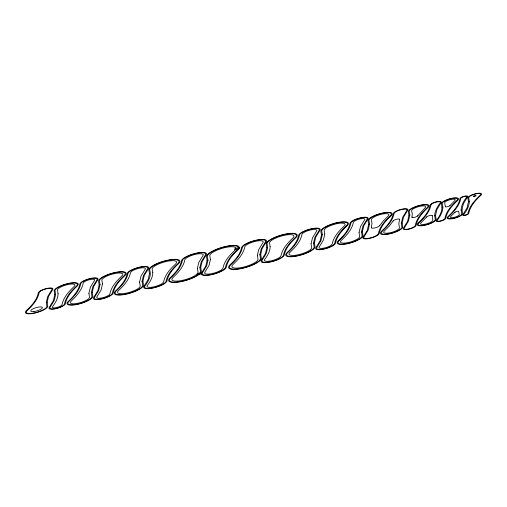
<?xml version="1.0" encoding="UTF-8"?>
<svg xmlns="http://www.w3.org/2000/svg" width="507" height="507" viewBox="0 0 507 507"><rect width="100%" height="100%" fill="white"/><g stroke="black" fill="none" stroke-linecap="round" stroke-linejoin="round"><path stroke-width="0.76" d="M445.323 206.603L444.702 202.92A5.526 1.534 -16.7 0 1 450.888 199.492A5.526 1.534 -16.7 0 1 454.798 200.664L449.931 205.569M432.237 215.646L432.82 220.108A6.426 1.781 -16.7 0 1 425.633 224.094A6.426 1.781 -16.7 0 1 421.083 222.725L426.767 216.869M144.533 286.766L144.527 286.816A11.23 3.112 -16.7 0 0 155.864 287.063L156.245 286.949A11.23 3.112 -16.7 0 0 165.58 282.146L165.694 282.006A11.23 3.112 -16.7 0 0 166.087 281.189C167.481 274.154 172.589 268.615 177.653 263.868A15.267 4.233 -16.7 0 0 166.854 260.623A15.267 4.233 -16.7 0 0 149.768 270.098C151.694 275.764 148.285 281.531 144.958 285.91A11.23 3.112 -16.7 0 0 144.533 286.734L144.539 286.734M411.957 217.275L412.273 213.941L411.671 210.849A7.326 2.028 -16.7 0 1 419.872 206.305A7.326 2.028 -16.7 0 1 425.05 207.857L417.553 216.02M371.327 227.561L371.999 223.511L371.397 219.886A9.12 2.529 -16.7 0 1 381.606 214.227A9.12 2.529 -16.7 0 1 388.058 216.166L383.305 220.963L379.623 225.71M399.643 219.43L398.813 223.739L399.415 227.637A8.22 2.282 -16.7 0 1 390.213 232.738A8.22 2.282 -16.7 0 1 384.395 230.989L389.503 225.792L393.223 220.862M455.001 212.218L454.868 212.357A2.003 0.558 -16.7 0 1 457.067 211.324A2.003 0.558 -16.7 0 1 458.658 211.508L459.26 214.486A4.626 1.287 -16.7 0 1 454.082 217.364A4.626 1.287 -16.7 0 1 450.805 216.381L454.849 212.382M450.02 205.474A2.497 0.691 -16.7 0 1 447.313 206.729A2.497 0.691 -16.7 0 1 445.323 206.526M426.641 217.021A2.96 0.818 -16.7 0 1 429.879 215.5A2.96 0.818 -16.7 0 1 432.23 215.773M417.819 215.665A3.067 0.849 -16.7 0 1 414.39 217.389A3.067 0.849 -16.7 0 1 412.026 216.958M393.083 221.084A3.429 0.951 -16.7 0 1 396.905 219.189A3.429 0.951 -16.7 0 1 399.579 219.632M379.692 225.602A4.405 1.223 -16.7 0 1 374.831 227.935A4.405 1.223 -16.7 0 1 371.352 227.466M142.904 281.258L143.481 284.668A15.267 4.233 -16.7 0 1 126.389 294.142A15.267 4.233 -16.7 0 1 115.59 290.904C120.634 286.157 125.78 280.612 127.162 273.577A11.224 3.112 -16.7 0 1 139.761 267.094A11.224 3.112 -16.7 0 1 148.285 268.856L144.273 275.421L142.904 281.258M152.797 272.728C152.74 277.5 150.104 281.778 147.315 285.473A8.67 2.402 -16.7 0 0 153.9 286.829A8.67 2.402 -16.7 0 0 163.634 281.822C165.06 274.655 170.27 269.008 175.428 264.166A12.713 3.524 -16.7 0 0 166.435 261.466A12.713 3.524 -16.7 0 0 152.208 269.356L152.797 272.728M267.702 247.378L266.333 253.323L262.315 259.888A11.23 3.112 -16.7 0 0 261.897 260.706L261.891 260.756A11.23 3.112 -16.7 0 0 268.203 262.132L268.552 262.081A11.23 3.112 -16.7 0 0 282.944 256.117L283.052 255.978A11.23 3.112 -16.7 0 0 283.445 255.167C284.845 248.126 289.953 242.593 295.017 237.84A15.267 4.233 -16.7 0 0 284.212 234.595A15.267 4.233 -16.7 0 0 267.126 244.07L267.702 247.378M270.155 246.7C270.104 251.478 267.468 255.756 264.673 259.445A8.67 2.402 -16.7 0 0 271.258 260.807A8.67 2.402 -16.7 0 0 280.992 255.801C282.418 248.626 287.627 242.98 292.793 238.138A12.713 3.524 -16.7 0 0 283.8 235.438A12.713 3.524 -16.7 0 0 269.572 243.328L270.155 246.7M314.391 242.954L314.961 246.364A15.267 4.233 -16.7 0 1 297.875 255.839A15.267 4.233 -16.7 0 1 287.07 252.6C292.121 247.847 297.26 242.308 298.642 235.273A11.224 3.112 -16.7 0 1 311.241 228.79A11.224 3.112 -16.7 0 1 319.771 230.552L315.753 237.118L314.391 242.954M46.283 302.571L46.878 306.12A10.78 2.991 -16.7 0 1 34.818 312.813A10.78 2.991 -16.7 0 1 27.194 310.518C32.416 305.607 37.727 299.878 39.166 292.609A6.737 1.87 -16.7 0 1 46.726 288.717A6.737 1.87 -16.7 0 1 51.841 289.776L47.721 296.5L46.283 302.571M401.265 223.34L401.861 226.889A10.78 2.991 -16.7 0 1 389.794 233.575A10.78 2.991 -16.7 0 1 382.17 231.287C387.399 226.376 392.71 220.646 394.148 213.371A6.737 1.87 -16.7 0 1 401.702 209.486A6.737 1.87 -16.7 0 1 406.823 210.538L402.704 217.269L401.265 223.34M408.965 215.317L407.59 221.337L403.407 228.201A6.737 1.87 -16.7 0 0 408.522 229.259A6.737 1.87 -16.7 0 0 416.082 225.368C417.534 218.092 422.819 212.37 428.054 207.452A10.78 2.991 -16.7 0 0 420.43 205.164A10.78 2.991 -16.7 0 0 408.369 211.856L408.965 215.317M409.827 215.082L408.446 221.141L404.237 228.049A5.837 1.616 -16.7 0 0 408.667 228.961A5.837 1.616 -16.7 0 0 415.22 225.59C416.684 218.263 422.001 212.509 427.274 207.559A9.88 2.738 -16.7 0 0 420.284 205.462A9.88 2.738 -16.7 0 0 409.231 211.59L409.827 215.082M434.664 215.767L435.266 219.36A8.98 2.491 -16.7 0 1 425.215 224.931A8.98 2.491 -16.7 0 1 418.858 223.029C424.175 218.042 429.524 212.249 430.994 204.872A4.943 1.369 -16.7 0 1 436.54 202.02A4.943 1.369 -16.7 0 1 440.291 202.8C437.452 206.558 434.765 210.912 434.664 215.767M442.865 207.186C442.801 212.11 440.082 216.527 437.205 220.336A4.043 1.122 -16.7 0 0 440.272 220.97A4.043 1.122 -16.7 0 0 444.81 218.637C446.268 211.216 451.699 205.379 457.022 200.366A8.08 2.243 -16.7 0 0 451.306 198.649A8.08 2.243 -16.7 0 0 442.256 203.668L442.865 207.186M461.959 209.841L462.561 213.485A8.08 2.243 -16.7 0 1 453.518 218.498A8.08 2.243 -16.7 0 1 447.801 216.781C453.138 211.768 458.537 205.937 460.014 198.516A4.043 1.122 -16.7 0 1 464.551 196.177A4.043 1.122 -16.7 0 1 467.619 196.811L463.36 203.814L461.959 209.841M47.145 302.311L47.734 305.86A11.674 3.238 -16.7 0 1 34.672 313.104A11.674 3.238 -16.7 0 1 26.408 310.626C31.599 305.746 36.878 300.055 38.304 292.831A7.637 2.117 -16.7 0 1 46.872 288.42A7.637 2.117 -16.7 0 1 52.671 289.617L48.545 296.367L47.145 302.311M54.762 294.681L53.374 300.676L49.274 307.388A8.53 2.364 -16.7 0 0 55.757 308.725A8.53 2.364 -16.7 0 0 65.333 303.801C66.747 296.62 71.988 290.967 77.146 286.119A12.574 3.486 -16.7 0 0 68.249 283.451A12.574 3.486 -16.7 0 0 54.179 291.252L54.762 294.681M55.624 294.447L54.23 300.48L50.104 307.229A7.637 2.117 -16.7 0 0 55.903 308.427A7.637 2.117 -16.7 0 0 64.471 304.023C65.897 296.798 71.17 291.107 76.361 286.227A11.674 3.238 -16.7 0 0 68.103 283.743A11.674 3.238 -16.7 0 0 55.035 290.993L55.624 294.447M58.083 293.768C58.007 298.648 55.314 303.021 52.462 306.792A5.076 1.407 -16.7 0 0 56.315 307.591A5.076 1.407 -16.7 0 0 62.019 304.656C63.47 297.292 68.851 291.493 74.136 286.525A9.12 2.529 -16.7 0 0 67.684 284.585A9.12 2.529 -16.7 0 0 57.481 290.245L58.083 293.768M88.902 293.363L89.505 296.956A10.02 2.776 -16.7 0 1 78.293 303.173A10.02 2.776 -16.7 0 1 71.202 301.044C76.462 296.107 81.804 290.346 83.243 283.033A5.976 1.66 -16.7 0 1 89.954 279.579A5.976 1.66 -16.7 0 1 94.492 280.517L90.354 287.273L88.902 293.363M91.361 292.691L91.951 296.215A12.574 3.486 -16.7 0 1 77.875 304.016A12.574 3.486 -16.7 0 1 68.984 301.348C74.136 296.5 79.377 290.847 80.79 283.667A8.53 2.364 -16.7 0 1 90.366 278.742A8.53 2.364 -16.7 0 1 96.85 280.079L92.787 286.709L91.361 292.691M92.223 292.45L92.806 295.949A13.474 3.739 -16.7 0 1 77.729 304.314A13.474 3.739 -16.7 0 1 68.198 301.45C73.344 296.633 78.515 291.018 79.929 283.888A9.43 2.617 -16.7 0 1 90.512 278.444A9.43 2.617 -16.7 0 1 97.68 279.921L93.637 286.512L92.223 292.45M100.037 284.604L98.675 290.517L94.587 297.229A9.43 2.617 -16.7 0 0 101.749 298.712A9.43 2.617 -16.7 0 0 112.332 293.261C113.752 286.132 118.923 280.523 124.063 275.7A13.474 3.739 -16.7 0 0 114.531 272.842A13.474 3.739 -16.7 0 0 99.454 281.201L100.037 284.604M102.496 283.926L101.108 289.953L96.945 296.791A6.876 1.908 -16.7 0 0 102.16 297.869A6.876 1.908 -16.7 0 0 109.88 293.902C111.325 286.632 116.597 280.916 121.838 276.004A10.913 3.029 -16.7 0 0 114.119 273.685A10.913 3.029 -16.7 0 0 101.901 280.46L102.496 283.926M200.728 267.392L201.292 270.82A17.067 4.734 -16.7 0 1 182.197 281.41A17.067 4.734 -16.7 0 1 170.124 277.785C175.118 273.102 180.15 267.639 181.531 260.699A13.024 3.612 -16.7 0 1 196.146 253.177A13.024 3.612 -16.7 0 1 206.038 255.217L202.078 261.694L200.728 267.392M207.11 260.319L205.76 266.156L201.799 272.633A13.024 3.612 -16.7 0 0 211.692 274.674A13.024 3.612 -16.7 0 0 226.306 267.157C227.687 260.218 232.719 254.755 237.72 250.065A17.067 4.734 -16.7 0 0 225.647 246.44A17.067 4.734 -16.7 0 0 206.545 257.03L207.11 260.319M260.712 254.394L261.276 257.816A17.067 4.734 -16.7 0 1 242.181 268.406A17.067 4.734 -16.7 0 1 230.108 264.787C235.102 260.097 240.134 254.634 241.516 247.695A13.024 3.612 -16.7 0 1 256.13 240.179A13.024 3.612 -16.7 0 1 266.023 242.219L262.062 248.69L260.712 254.394M322.332 234.722L320.975 240.635L316.881 247.346A9.43 2.617 -16.7 0 0 324.043 248.823A9.43 2.617 -16.7 0 0 334.633 243.379C336.046 236.249 341.217 230.641 346.363 225.818A13.474 3.739 -16.7 0 0 336.832 222.96A13.474 3.739 -16.7 0 0 321.755 231.319L322.332 234.722M324.791 234.044L323.403 240.071L319.239 246.909A6.876 1.908 -16.7 0 0 324.461 247.986A6.876 1.908 -16.7 0 0 332.174 244.013C333.619 236.75 338.898 231.034 344.139 226.122A10.913 3.029 -16.7 0 0 336.414 223.802A10.913 3.029 -16.7 0 0 324.195 230.577L324.791 234.044M359.032 232.688L359.628 236.287A10.02 2.776 -16.7 0 1 348.417 242.498A10.02 2.776 -16.7 0 1 341.331 240.375C346.585 235.432 351.928 229.671 353.373 222.358A5.976 1.66 -16.7 0 1 360.078 218.91A5.976 1.66 -16.7 0 1 364.622 219.848L360.483 226.597L359.032 232.688M361.491 232.016L362.074 235.54A12.574 3.486 -16.7 0 1 348.005 243.341A12.574 3.486 -16.7 0 1 339.107 240.673C344.266 235.825 349.507 230.172 350.92 222.991A8.53 2.364 -16.7 0 1 360.496 218.067A8.53 2.364 -16.7 0 1 366.979 219.404L362.911 226.04L361.491 232.016M362.353 231.781L362.936 235.28A13.474 3.739 -16.7 0 1 347.859 243.639A13.474 3.739 -16.7 0 1 338.327 240.774C343.467 235.958 348.639 230.349 350.058 223.213A9.43 2.617 -16.7 0 1 360.642 217.769A9.43 2.617 -16.7 0 1 367.803 219.252L363.766 225.843L362.353 231.781M368.684 224.322L367.29 230.317L363.196 237.029A8.53 2.364 -16.7 0 0 369.673 238.366A8.53 2.364 -16.7 0 0 379.249 233.442C380.668 226.261 385.909 220.608 391.062 215.76A12.574 3.486 -16.7 0 0 382.17 213.092A12.574 3.486 -16.7 0 0 368.095 220.894L368.684 224.322M369.546 224.088L368.145 230.121L364.02 236.87A7.637 2.117 -16.7 0 0 369.818 238.068A7.637 2.117 -16.7 0 0 378.387 233.664C379.813 226.439 385.092 220.748 390.282 215.868A11.674 3.238 -16.7 0 0 382.024 213.384A11.674 3.238 -16.7 0 0 368.957 220.634L369.546 224.088M402.127 223.074L402.716 226.629A11.674 3.238 -16.7 0 1 389.649 233.873A11.674 3.238 -16.7 0 1 381.391 231.395C386.581 226.515 391.86 220.824 393.28 213.599A7.637 2.117 -16.7 0 1 401.855 209.188A7.637 2.117 -16.7 0 1 407.647 210.386L403.528 217.135L402.127 223.074M99.176 284.871L97.832 290.701L93.757 297.387A10.33 2.865 -16.7 0 0 101.603 299.003A10.33 2.865 -16.7 0 0 113.194 293.04C114.601 285.961 119.741 280.384 124.842 275.599A14.367 3.986 -16.7 0 0 114.677 272.544A14.367 3.986 -16.7 0 0 98.599 281.467L99.176 284.871M139.583 282.101L140.173 285.675A11.813 3.276 -16.7 0 1 126.953 293.008A11.813 3.276 -16.7 0 1 118.594 290.498C123.797 285.618 129.038 279.94 130.476 272.722A7.77 2.155 -16.7 0 1 139.197 268.235A7.77 2.155 -16.7 0 1 145.103 269.451L141.009 276.131L139.583 282.101M142.042 281.429L142.619 284.934A14.373 3.986 -16.7 0 1 126.535 293.851A14.373 3.986 -16.7 0 1 116.369 290.796C121.477 286.011 126.617 280.441 128.024 273.355A10.33 2.865 -16.7 0 1 139.615 267.392A10.33 2.865 -16.7 0 1 147.461 269.014L143.443 275.574L142.042 281.429M311.07 243.797L311.659 247.372A11.813 3.276 -16.7 0 1 298.433 254.704A11.813 3.276 -16.7 0 1 290.08 252.194C295.277 247.315 300.524 241.636 301.957 234.418A7.77 2.155 -16.7 0 1 310.683 229.931A7.77 2.155 -16.7 0 1 316.583 231.148L312.496 237.827L311.07 243.797M313.522 243.126L314.099 246.624A14.373 3.986 -16.7 0 1 298.021 255.547A14.373 3.986 -16.7 0 1 287.856 252.492C292.957 247.708 298.097 242.131 299.504 235.052A10.33 2.865 -16.7 0 1 311.095 229.088A10.33 2.865 -16.7 0 1 318.941 230.704L314.923 237.263L313.522 243.126M321.47 234.988L320.126 240.819L316.051 247.505A10.33 2.865 -16.7 0 0 323.897 249.121A10.33 2.865 -16.7 0 0 335.488 243.157C336.895 236.078 342.041 230.501 347.143 225.716A14.367 3.986 -16.7 0 0 336.978 222.662A14.367 3.986 -16.7 0 0 320.893 231.585L321.47 234.988M461.097 210.031L461.706 213.745A7.187 1.99 -16.7 0 1 453.664 218.2A7.187 1.99 -16.7 0 1 448.581 216.679C453.961 211.628 459.386 205.76 460.876 198.288A3.143 0.875 -16.7 0 1 464.406 196.475A3.143 0.875 -16.7 0 1 466.789 196.97C463.924 200.759 461.224 205.139 461.097 210.031M468.487 201.685L467.074 207.813L462.79 214.848A3.143 0.875 -16.7 0 0 465.173 215.342A3.143 0.875 -16.7 0 0 468.702 213.529C470.192 206.057 475.617 200.189 480.997 195.144A7.187 1.99 -16.7 0 0 475.915 193.617A7.187 1.99 -16.7 0 0 467.872 198.072L468.487 201.685M469.349 201.437C469.26 206.406 466.522 210.855 463.613 214.695A2.243 0.621 -16.7 0 0 465.318 215.05A2.243 0.621 -16.7 0 0 467.841 213.751C469.336 206.235 474.799 200.328 480.218 195.246A6.287 1.743 -16.7 0 0 475.769 193.908A6.287 1.743 -16.7 0 0 468.734 197.812L469.349 201.437M149.476 273.742L148.126 279.522L144.127 286.068A12.124 3.365 -16.7 0 0 153.336 287.97A12.124 3.365 -16.7 0 0 166.949 280.967C168.337 273.983 173.407 268.482 178.439 263.76A16.167 4.481 -16.7 0 0 166.999 260.325A16.167 4.481 -16.7 0 0 148.906 270.358L149.476 273.742M197.407 268.266L197.99 271.828A13.613 3.777 -16.7 0 1 182.754 280.276A13.613 3.777 -16.7 0 1 173.128 277.38C178.255 272.57 183.433 266.967 184.846 259.838A9.57 2.655 -16.7 0 1 195.588 254.318A9.57 2.655 -16.7 0 1 202.857 255.813L198.782 262.48L197.407 268.266M199.866 267.595L200.43 271.08A16.167 4.481 -16.7 0 1 182.343 281.112A16.167 4.481 -16.7 0 1 170.903 277.684C175.935 272.962 181.005 267.462 182.393 260.478A12.124 3.365 -16.7 0 1 196 253.475A12.124 3.365 -16.7 0 1 205.208 255.376L201.216 261.923L199.866 267.595M207.978 260.154L206.628 265.934L202.629 272.474A12.124 3.365 -16.7 0 0 211.837 274.376A12.124 3.365 -16.7 0 0 225.444 267.379C226.851 260.383 231.895 254.894 236.934 250.173A16.167 4.481 -16.7 0 0 225.501 246.738A16.167 4.481 -16.7 0 0 207.407 256.77L207.978 260.154M210.43 259.476L209.055 265.37L204.986 272.037A9.57 2.655 -16.7 0 0 212.249 273.539A9.57 2.655 -16.7 0 0 222.991 268.013C224.411 260.89 229.582 255.281 234.709 250.471A13.613 3.777 -16.7 0 0 225.083 247.581A13.613 3.777 -16.7 0 0 209.847 256.022L210.43 259.476M257.391 255.262L257.974 258.824A13.613 3.777 -16.7 0 1 242.739 267.271A13.613 3.777 -16.7 0 1 233.112 264.381C238.239 259.571 243.411 253.963 244.83 246.839A9.57 2.655 -16.7 0 1 255.572 241.313A9.57 2.655 -16.7 0 1 262.835 242.815L258.766 249.482L257.391 255.262M259.85 254.59L260.414 258.082A16.167 4.481 -16.7 0 1 242.327 268.114A16.167 4.481 -16.7 0 1 230.888 264.679C235.92 259.958 240.99 254.463 242.378 247.473A12.124 3.365 -16.7 0 1 255.984 240.47A12.124 3.365 -16.7 0 1 265.193 242.371L261.2 248.918L259.85 254.59M266.834 247.714L265.484 253.494L261.492 260.04A12.124 3.365 -16.7 0 0 270.7 261.942A12.124 3.365 -16.7 0 0 284.307 254.939C285.695 247.955 290.764 242.454 295.796 237.732A16.167 4.481 -16.7 0 0 284.357 234.304A16.167 4.481 -16.7 0 0 266.27 244.336L266.834 247.714M435.526 215.367L436.128 219.1A9.88 2.738 -16.7 0 1 425.069 225.228A9.88 2.738 -16.7 0 1 418.079 223.131C423.351 218.181 428.668 212.427 430.132 205.101A5.837 1.616 -16.7 0 1 436.685 201.729A5.837 1.616 -16.7 0 1 441.122 202.642L436.971 209.41L435.526 215.367M442.003 207.509C441.901 212.376 439.22 216.723 436.375 220.488A4.937 1.369 -16.7 0 0 440.127 221.267A4.937 1.369 -16.7 0 0 445.672 218.416C447.13 211.045 452.491 205.246 457.802 200.265A8.98 2.491 -16.7 0 0 451.452 198.357A8.98 2.491 -16.7 0 0 441.401 203.928L442.003 207.509M197.812 273.546L197.172 274.832L201.311 273.907L201.951 272.62L197.812 273.546M235.166 248.443L234.532 249.729L239.184 248.69L239.817 247.403L235.166 248.443M474.096 196.507A1.382 0.38 -16.7 0 0 476.073 195.607A1.382 0.38 -16.7 0 0 474.064 195.822A1.382 0.38 -16.7 0 0 474.096 196.507M33.88 311.564A6.09 1.686 -16.7 0 0 42.417 307.572A6.09 1.686 -16.7 0 0 33.411 308.649A6.09 1.686 -16.7 0 0 33.88 311.564"/></g></svg>
